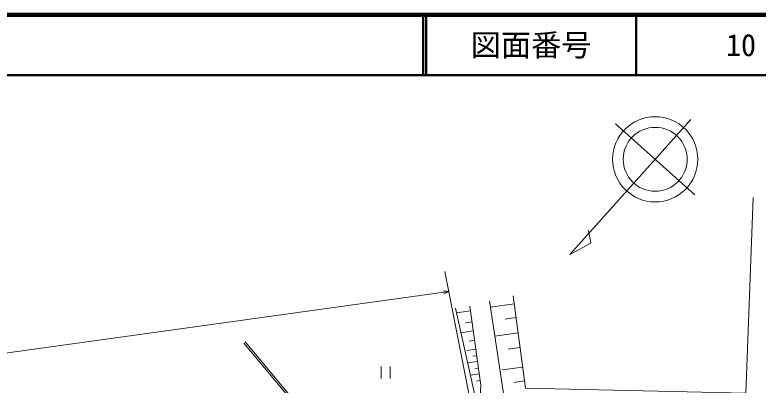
# Model space of a CAD drawing. Units: millimetres, scale not verified. Extents: x 40000 to 680000, y 20000 to 380000.
# Drawn here: x 441173 to 564206, y 318670 to 380000 of the extents above; entities that cross this region are included whole.
import ezdxf
from ezdxf.enums import TextEntityAlignment as Align

# ---------------------------------------------------------------- set-up
doc = ezdxf.new("R2010")
doc.units = ezdxf.units.MM
doc.header["$LTSCALE"] = 1000
for name, color, linetype, lineweight in [('M-BGD', 7, 'Continuous', 13), ('M-STR-HTXT', 7, 'Continuous', 13), ('M-TTL', 2, 'Continuous', 140), ('M-TTL-LINE', 7, 'Continuous', 50), ('M-TTL-TXT', 7, 'Continuous', 13)]:
    doc.layers.add(name, color=color, linetype=linetype, lineweight=lineweight)
doc.styles.add('ＭＳ ゴシック', font='')
doc.styles.get('ＭＳ ゴシック').set_extended_font_data('MS Gothic')

msp = doc.modelspace()

# ---------------------------------------------------------------- linework, layer by layer
at = {"layer": 'M-BGD'}
for p, q in [((553056, 362645), (533027, 340310)), ((553734, 350185), (540596, 361966)), ((563365, 349771), (560180, 262845)), ((536515, 342167), (536126, 344257)), ((533027, 340310), (536515, 342167)), ((519720, 332642), (522336, 315610)), ((516578, 330970), (514303, 330647)), ((523818, 332110), (519883, 331581)), ((524119, 329867), (522308, 329624)), ((516836, 329160), (515763, 329008)), ((517051, 327644), (515027, 327356)), ((524462, 327316), (520617, 326799)), ((517271, 326096), (516364, 325967)), ((491862, 310349), (479074, 325629)), ((492092, 310541), (479304, 325821)), ((524785, 324908), (522826, 324645)), ((517480, 324626), (515995, 324415)), ((517772, 322571), (516131, 322338)), ((517634, 323542), (516996, 323452)), ((501790, 321747), (501790, 319747)), ((503290, 319747), (503290, 321747)), ((517926, 321487), (517288, 321397)), ((525226, 321629), (521913, 321184)), ((518064, 320516), (516579, 320305)), ((518217, 319432), (517580, 319342)), ((525531, 319356), (523792, 319123))]:
    msp.add_line(p, q, dxfattribs=at)
for points in [[(562177, 317361), (525692, 318159), (523636, 333467)], [(514136, 331405), (517631, 315522), (516907, 314222)], [(516465, 331770), (518325, 318675), (517903, 312133)]]:
    msp.add_lwpolyline(points, dxfattribs=at)
for radius in [7059, 5294]:
    msp.add_circle((547165, 356076), radius, dxfattribs=at)
at = {"layer": 'M-STR-HTXT'}
for p, q in [((517341, 312159), (512358, 337511)), ((513012, 334181), (341257, 310304)), ((513012, 334181), (512087, 334305)), ((513012, 334181), (512155, 333810))]:
    msp.add_line(p, q, dxfattribs=at)
at = {"layer": 'M-TTL'}
msp.add_line((680000, 380000), (40000, 380000), dxfattribs=at)
at = {"layer": 'M-TTL-LINE'}
for p, q in [((508747, 380000), (508747, 370000)), ((509247, 380000), (509247, 370000)), ((543997, 380000), (543997, 370000)), ((40000, 370000), (680000, 370000))]:
    msp.add_line(p, q, dxfattribs=at)

# ---------------------------------------------------------------- texts
at = {"layer": 'M-TTL-TXT', "style": 'ＭＳ ゴシック'}
for s, p in [('図面番号', (526622, 375000)), ('10', (561372, 375000))]:
    msp.add_text(s, height=3666, dxfattribs=at).set_placement(p, align=Align.MIDDLE_CENTER)

doc.saveas('drawing.dxf')
